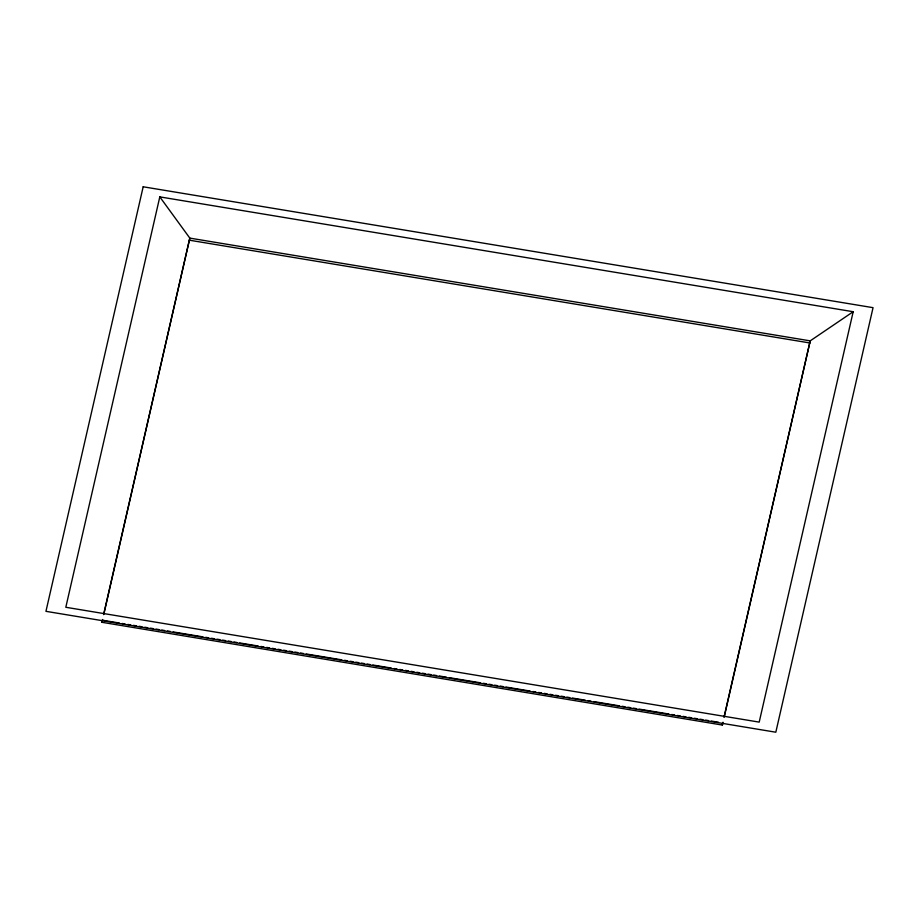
<?xml version="1.0" encoding="UTF-8"?>
<svg xmlns="http://www.w3.org/2000/svg" width="919" height="919" viewBox="0 0 919 919"><rect width="100%" height="100%" fill="white"/><g stroke="black" fill="none" stroke-linecap="round" stroke-linejoin="round"><path stroke-width="1.38" d="M723.012 722.254L722.368 725.057L101.986 622.301L102.308 620.199L119.309 623.013M103.904 613.903L189.819 238.113L159.803 196.884L65.812 607.275L759.197 722.116L853.188 311.725L159.803 196.884M722.368 725.057L722.69 722.943M724.298 716.659L810.202 340.869L853.188 311.725M103.594 614.604L189.819 238.113L810.202 340.869L723.977 717.348M101.986 622.301L102.629 619.509M189.486 240.215L809.88 342.971M122.135 623.484L124.973 623.955M127.798 624.426L130.636 624.897M133.473 625.357L136.299 625.828M139.137 626.298L141.963 626.769M144.8 627.24L147.637 627.711M150.463 628.171L153.301 628.642M156.127 629.113L158.964 629.584M161.801 630.055L164.627 630.526M167.465 630.985L170.291 631.456M173.128 631.927L202.869 636.856M205.707 637.326L208.533 637.797M211.37 638.268L214.207 638.728M217.033 639.199L219.871 639.67M222.697 640.141L225.534 640.612M228.371 641.083L231.197 641.542M234.035 642.013L236.861 642.484M239.698 642.955L258.113 646M260.95 646.471L263.776 646.942M266.613 647.413L269.439 647.884M272.277 648.354L275.114 648.814M277.94 649.285L280.777 649.756M283.603 650.227L286.441 650.698M289.278 651.169L292.104 651.64M294.942 652.099L297.767 652.57M300.605 653.041L303.442 653.512M306.268 653.983L341.684 659.842M344.51 660.313L347.348 660.784M350.173 661.255L353.011 661.726M355.848 662.185L358.674 662.656M361.512 663.127L364.338 663.598M367.175 664.069L370.012 664.54M372.838 665.011L391.253 668.056M394.09 668.527L396.916 668.998M399.754 669.469L402.591 669.928M405.417 670.399L408.254 670.87M411.08 671.341L413.918 671.812M416.755 672.283L419.581 672.742M422.418 673.213L425.244 673.684M428.082 674.155L430.919 674.626M433.745 675.097L436.582 675.557M439.408 676.028L446.496 677.2M449.322 677.671L480.488 682.828M483.325 683.299L486.151 683.77M488.988 684.241L491.814 684.712M494.652 685.183L497.489 685.654M500.315 686.114L503.152 686.585M505.978 687.056L530.068 691.042M532.894 691.513L535.731 691.984M538.557 692.455L541.394 692.926M544.232 693.385L547.058 693.856M549.895 694.327L552.721 694.798M555.558 695.269L558.396 695.74M561.222 696.2L564.059 696.671M566.885 697.142L569.723 697.613M572.56 698.084L585.3 700.198M588.137 700.657L590.963 701.128M593.8 701.599L619.291 705.826M622.129 706.297L624.966 706.757M627.792 707.228L630.629 707.699M633.455 708.17L636.293 708.641M639.13 709.112L668.871 714.029M671.709 714.5L674.535 714.971M677.372 715.441L680.198 715.912M683.035 716.383L685.873 716.854M688.699 717.314L691.536 717.785M694.362 718.256L697.199 718.727M700.037 719.198L702.863 719.669M705.7 720.128L708.526 720.599M711.363 721.07L718.451 722.242M143.18 186.787L45.95 611.33L775.82 732.213L873.05 307.67L143.18 186.787"/></g></svg>
